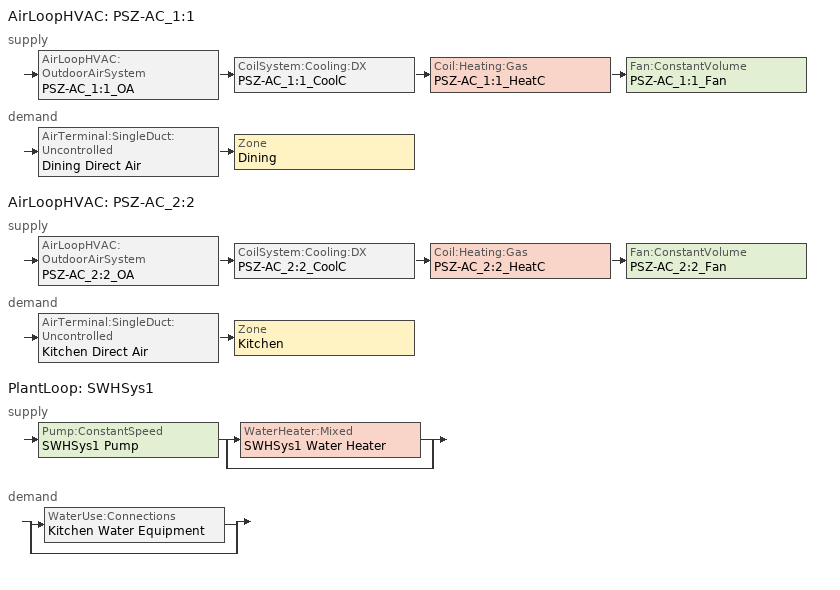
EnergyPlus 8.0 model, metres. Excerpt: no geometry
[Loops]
AirLoopHVAC 'PSZ-AC_1:1'
 supply: AirLoopHVAC:OutdoorAirSystem 'PSZ-AC_1:1_OA' > CoilSystem:Cooling:DX 'PSZ-AC_1:1_CoolC' > Coil:Heating:Gas 'PSZ-AC_1:1_HeatC' > Fan:ConstantVolume 'PSZ-AC_1:1_Fan'
 demand: AirTerminal:SingleDuct:Uncontrolled 'Dining Direct Air' > Zone 'Dining'
AirLoopHVAC 'PSZ-AC_2:2'
 supply: AirLoopHVAC:OutdoorAirSystem 'PSZ-AC_2:2_OA' > CoilSystem:Cooling:DX 'PSZ-AC_2:2_CoolC' > Coil:Heating:Gas 'PSZ-AC_2:2_HeatC' > Fan:ConstantVolume 'PSZ-AC_2:2_Fan'
 demand: AirTerminal:SingleDuct:Uncontrolled 'Kitchen Direct Air' > Zone 'Kitchen'
PlantLoop 'SWHSys1'
 supply: Pump:ConstantSpeed 'SWHSys1 Pump' > split
  | WaterHeater:Mixed 'SWHSys1 Water Heater'
  | bypass
 demand: split
  | WaterUse:Connections 'Kitchen Water Equipment'
  | bypass
[Sizing:Zone] Zone Cooling Design Supply Air Temperature Input Method=SupplyAirTemperature; Zone Cooling Design Supply Air Temperature {C}=12.8; Zone Heating Design Supply Air Temperature Input Method=SupplyAirTemperature; Zone Heating Design Supply Air Temperature {C}=40; Zone Cooling Design Supply Air Humidity Ratio {kg-H2O/kg-air}=0.007; Zone Heating Design Supply Air Humidity Ratio {kg-H2O/kg-air}=0.008; Zone Heating Sizing Factor=0; Zone Cooling Sizing Factor=0; Cooling Design Air Flow Method=DesignDayWithLimit; Cooling Design Air Flow Rate {m3/s}=0; Cooling Minimum Air Flow Fraction=0; Heating Design Air Flow Method=DesignDay; Heating Design Air Flow Rate {m3/s}=0
Name | Design Specification Outdoor Air Object | Cooling Minimum Air Flow per Zone Floor Area {m3/s-m2}ea {m3/s-m2} | Cooling Minimum Air Flow {m3/s}
Dining | SZ DSOA Dining | 0.00358118 | 0
Kitchen | SZ DSOA Kitchen |  | 1.21708
[DesignSpecification:OutdoorAir]
Name | Outdoor Air Method | outside air flow per zone area {m3/s-m2} | Outdoor Air Flow per Zone {m3/s} | Outdoor Air Flow per Zone Floor Area {m3/s-m2}
SZ DSOA Dining | FLOW/AREA | 0.00358118 | 0
SZ DSOA Kitchen | Maximum |  | 1.21708 | 0.000799956
[Sizing:System] Type of Load to Size On=Sensible; Design Outdoor Air Flow Rate {m3/s}=AUTOSIZE; Minimum System Air Flow Ratio=1; Preheat Design Temperature {C}=7; Preheat Design Humidity Ratio {kgWater/kgDryAir}=0.008; Precool Design Temperature {C}=12.8; Precool Design Humidity Ratio {kgWater/kgDryAir}=0.008; Central Cooling Design Supply Air Temperature {C}=12.8; Central Heating Design Supply Air Temperature                        !- Central Heating Design Supply Air Temperature {C}=40; Sizing Option=Coincident; 100% Outdoor Air in Cooling=No; 100% Outdoor Air in Heating=No; Zone Cooling Design Supply Air Humidity Ratio {kg-H2O/kg-air}=0.007; Central Heating Design Supply Air Humidity Ratio {kgWater/kgDryAir}=0.008; Cooling Design Air Flow Method=DesignDay; Cooling Design Air Flow Rate {m3/s}=0; Heating Design Air Flow Method=DesignDay; Heating Design Air Flow Rate {m3/s}=0; System Outdoor Air Method=ZoneSum
PSZ-AC_1:1; PSZ-AC_2:2
[Sizing:Plant]
SWHSys1: Loop Type=Heating; Design Loop Exit Temperature {C}=60; Loop Design Temperature Difference {deltaC}=5
[ZoneControl:Thermostat] Control Type Schedule=Dual Zone Control Type Sched
Name | Zone or ZoneList | Control 1
Dining Thermostat | Dining | Dining DualSPSched
Kitchen Thermostat | Kitchen | Kitchen DualSPSched
[ThermostatSetpoint:DualSetpoint]
Name | Heating Setpoint Temperature Schedule | Cooling Setpoint Temperature Schedule
Dining DualSPSched | HTGSETP_SCH_NO_OPTIMUM | CLGSETP_SCH_NO_OPTIMUM
Kitchen DualSPSched | HTGSETP_KITCHEN_SCH_NO_OPTIMUM | CLGSETP_KITCHEN_SCH_NO_OPTIMUM
[AirTerminal:SingleDuct:Uncontrolled] Availability Schedule=ALWAYS_ON; Maximum Air Flow Rate {m3/s}=AUTOSIZE
Dining Direct Air; Kitchen Direct Air
[Zone equipment]
Dining: Dining Exhaust Fan, Dining Direct Air
Kitchen: Kitchen Exhaust Fan, Kitchen Direct Air
[Fan:ConstantVolume] Availability Schedule=HVACOperationSchd; Pressure Rise {Pa}=622.5; Maximum Flow Rate {m3/s}=AUTOSIZE; Motor In Airstream Fraction=1
Name | Fan Efficiency | Motor Efficiency
PSZ-AC_1:1_Fan | 0.58175 | 0.895
PSZ-AC_2:2_Fan | 0.56225 | 0.865
[Fan:ZoneExhaust] Availability Schedule=Hours_of_operation
Name | Fan Efficiency | Pressure Rise {Pa} | Maximum Flow Rate {m3/s} | Fan Efficiency Saving of Addendum AJ (Fractional HP Fan Motors) is modelled here. | Maximum Flow Rate {m3/s} !- 6000 cfm | Balanced Exhaust Fraction Schedule
Dining Exhaust Fan | 1 | 0 | 1.33143
Kitchen Exhaust Fan |  | 124.5 |  | 0.385 | 2.54852 | Kitchen Exhaust Fan Balanced Exhaust Fraction Schedule
[Coil:Cooling:DX:TwoSpeed] Availability Schedule=ALWAYS_ON
Name | Rated High Speed Total Cooling Capacity {W} | Rated High Speed Sensible Heat Ratio | Rated High Speed COP {W/W} | Rated High Speed Air Flow Rate {m3/s} | Total Cooling Capacity Function of Temperature Curve | Total Cooling Capacity Function of Flow Fraction Curve | Energy Input Ratio Function of Temperature Curve | Energy Input Ratio Function of Flow Fraction Curve | Part Load Fraction Correlation Curve | Rated Low Speed Total Cooling Capacity {W} | Rated Low Speed Sensible Heat Ratio | Rated Low Speed COP {W/W} | Rated Low Speed Air Flow Rate {m3/s} | Low Speed Total Cooling Capacity Function of Temperature Curve | Low Speed Energy Input Ratio Function of Temperature Curve
PSZ-AC_1:1_CoolC DXCoil | 53715.18 | 0.79866 | 3.73224 | 3.24493 | PSZ-AC_1:1_CoolCStandard10Ton_CapFT | PSZ-AC_1:1_CoolCStandard10Ton_CapFF | PSZ-AC_1:1_CoolCStandard10Ton_EIRFT | PSZ-AC_1:1_CoolCStandard10Ton_EIRFFF | PSZ-AC_1:1_CoolCStandard10Ton_PLR | 26857.59 | 0.79866 | 3.73224 | 2.16329 | PSZ-AC_1:1_CoolCStandard10Ton_CapFT | PSZ-AC_1:1_CoolCStandard10Ton_EIRFT
PSZ-AC_2:2_CoolC DXCoil | 23426.49 | 0.78798 | 3.79883 | 1.37411 | PSZ-AC_2:2_CoolCStandard10Ton_CapFT | PSZ-AC_2:2_CoolCStandard10Ton_CapFF | PSZ-AC_2:2_CoolCStandard10Ton_EIRFT | PSZ-AC_2:2_CoolCStandard10Ton_EIRFFF | PSZ-AC_2:2_CoolCStandard10Ton_PLR | 11713.2 | 0.78798 | 3.79883 | 0.916073 | PSZ-AC_2:2_CoolCStandard10Ton_CapFT | PSZ-AC_2:2_CoolCStandard10Ton_EIRFT
[Coil:Heating:Gas] Availability Schedule=ALWAYS_ON; Gas Burner Efficiency=0.8; Nominal Capacity                        !- Nominal Capacity {W}=AUTOSIZE
PSZ-AC_1:1_HeatC; PSZ-AC_2:2_HeatC
[CoilSystem:Cooling:DX] Availability Schedule=ALWAYS_ON
Name | Cooling Coil
PSZ-AC_1:1_CoolC | PSZ-AC_1:1_CoolC DXCoil
PSZ-AC_2:2_CoolC | PSZ-AC_2:2_CoolC DXCoil
[Controller:OutdoorAir] Minimum Outdoor Air Flow Rate {m3/s}=AUTOSIZE; Maximum Outdoor Air Flow Rate {m3/s}=AUTOSIZE; Economizer Control Type=DifferentialDryBulb; Economizer Control Action Type=ModulateFlow; Lockout Type=NoLockout; Minimum Limit Type=FixedMinimum
Name | Minimum Outdoor Air Schedule | Maximum Fraction of Outdoor Air Schedule
PSZ-AC_1:1_OA_Controller | MinOA_MotorizedDamper_Sched | PSZ1_1_Timestep_Econ_Eff_SCH
PSZ-AC_2:2_OA_Controller | MinOA_SDKitch_Sched | PSZ2_2_Timestep_Econ_Eff_SCH
[AirLoopHVAC] Design Supply Air Flow Rate {m3/s}=AUTOSIZE
PSZ-AC_1:1; PSZ-AC_2:2
[Pump:ConstantSpeed]
SWHSys1 Pump: Rated Flow Rate {m3/s}=autosize; Rated Pump Head {Pa}=29891; Rated Power Consumption {W}=AUTOSIZE; Motor Efficiency=0.3; Fraction of Motor Inefficiencies to Fluid Stream=0; Pump Control Type=Intermittent
[WaterHeater:Mixed] Deadband Temperature Difference {deltaC}=2; Maximum Temperature Limit {C}=82.2222; Heater Control Type=Cycle; Ambient Temperature Zone=KITCHEN
Name | Tank Volume {m3} | Setpoint Temperature Schedule | Heater Maximum Capacity {W} | Heater Fuel Type | Heater Thermal Efficiency | Off Cycle Parasitic Fuel Consumption Rate {W} (SWH Enhancement) August 31, 2012 Specify pipe loss for both Off and On cycle parasitic | Off Cycle Parasitic Fuel Type | Off Cycle Parasitic Heat Fraction to Tank | On Cycle Parasitic Fuel Consumption Rate {W} (SWH Enhancement) August 3, 2012: change from blank to 10683.8 btu/h 3131.2 Watts | On Cycle Parasitic Fuel Type | Ambient Temperature Indicator | Off Cycle Loss Coefficient to Ambient Temperature {W/K} | On Cycle Loss Coefficient to Ambient Temperature {W/K} | Use Side Effectiveness | Source Side Effectiveness | Use Side Design Flow Rate {m3/s} | Source Side Design Flow Rate {m3/s} | Indirect Water Heating Recovery Time {hr} | Heater Minimum Capacity {W} | Heater Thermal Efficiency.   will use a separate parm variable $swh_booster_et | Off-Cycle Loss Coefficient To Ambient Temperature {W/K}.  will use a separate parm variable $swh_booster_ua (SWH Enhancement) Aug 17, 2012: Changed from 0 to 6 gallon (0.02271247 m3) and double the tank loss from the code value (see Aug 16, 2012 10:42 am email) | On-Cycle Loss Coefficient To Ambient Temperature {W/K}.   will use a separate parm variable $swh_booster_ua (SWH Enhancement) Aug 17, 2012: Changed from 0 to 6 gallon (0.02271247 m3) and double the tank loss from the code value (see Aug 16, 2012 10:42 am email) | Peak Use Flow Rate {m3/s} | Use Flow Rate Fraction Schedule | Cold Water Supply Temperature Schedule
SWHSys1 Water Heater | 0.757082 | SWHSys1 Water Heater Setpoint Temperature Schedule Name | 58614.21 | NATURALGAS | 0.805127 | 947.76 | NATURALGAS | 0.8 | 947.76 | NATURALGAS | zone | 9.64329 | 9.64329 | 1 | 1 | AUTOSIZE | AUTOSIZE | 1.5
SHW Booster Water Heater | 0.0227125 | Booster Water Setpoint Temp Schedule | 8000 | Electricity |  |  | Electricity | 0 |  |  | Zone |  |  |  |  |  |  |  | 0 | 1 | 1.05316 | 1.05316 | 8.391e-05 | BLDG_SWH_SCH | Booster Water Inlet Temp Schedule
[PlantLoop]
SWHSys1: Fluid Type=Water; Plant Equipment Operation Scheme=SWHSys1 Loop Operation Scheme List; Maximum Loop Temperature {C}=60; Minimum Loop Temperature {C}=10; Maximum Loop Flow Rate {m3/s}=AUTOSIZE; Minimum Loop Flow Rate {m3/s}=0; Plant Loop Volume {m3}=AUTOSIZE; Load Distribution Scheme=Optimal
[PlantEquipmentList]
SWHSys1 Equipment List: SWHSys1 Water Heater
[PlantEquipmentOperation:HeatingLoad]
SWHSys1 Operation Scheme: Load Range 1 Lower Limit {W}=0; Load Range 1 Upper Limit {W}=1000000000000000; Range 1 Equipment List=SWHSys1 Equipment List
[PlantEquipmentOperationSchemes]
SWHSys1 Loop Operation Scheme List: Control Scheme 1=SWHSys1 Operation Scheme; Control Scheme 1 Schedule=PlantOnSched
[SetpointManager:Scheduled]
SWHSys1 Loop Setpoint Manager: Control Variable=Temperature; Schedule=SWHSys1-Loop-Temp-Schedule; Setpoint Node or NodeList=SWHSys1 Supply Outlet Node
[SetpointManager:SingleZone:Reheat] Control Variable=Temperature; Minimum Supply Air Temperature {C}=12.8; Maximum Supply Air Temperature {C}=40
Name | Control Zone | Setpoint Node or NodeList
SupAirTemp MngrDining | Dining | PSZ-AC_1:1 Supply Equipment Outlet Node
SupAirTemp MngrKitchen | Kitchen | PSZ-AC_2:2 Supply Equipment Outlet Node
[SetpointManager:MixedAir] Control Variable=Temperature
Name | Setpoint Node or NodeList
PSZ-AC_1:1_CoolC SAT Manager | PSZ-AC_1:1_CoolC-PSZ-AC_1:1_HeatCNode
PSZ-AC_1:1_HeatC MixedAir Manager | PSZ-AC_1:1_HeatC-PSZ-AC_1:1_FanNode
PSZ-AC_1:1_OAMixed Air Temp Manager | PSZ-AC_1:1_OA-PSZ-AC_1:1_CoolCNode
PSZ-AC_2:2_CoolC SAT Manager | PSZ-AC_2:2_CoolC-PSZ-AC_2:2_HeatCNode
PSZ-AC_2:2_HeatC MixedAir Manager | PSZ-AC_2:2_HeatC-PSZ-AC_2:2_FanNode
PSZ-AC_2:2_OAMixed Air Temp Manager | PSZ-AC_2:2_OA-PSZ-AC_2:2_CoolCNode
[Refrigeration:Case] Availability Schedule=ALWAYS_ON; Zone=Kitchen; Rated Ambient Temperature {C}=23.88; Rated Ambient Relative Humidity {percent}=55; Latent Case Credit Curve Type=CaseTemperatureMethod; Standard Case Lighting Power per Unit Length {W/m}=33; Case Lighting Schedule=walkin_occ_lght_sch; Fraction of Lighting Energy to Case=1; Case Anti-Sweat Heater Power per Unit Length {W/m}=0; Minimum Anti-Sweat Heater Power per Unit Length {W/m}=0; Anti-Sweat Heater Control Type=None; Humidity at Zero Anti-Sweat Heater Energy {percent}=0; Case Height {m}=0; Defrost Energy Correction Curve Type=None
Name | Rated Total Cooling Capacity per Unit Length {W/m} | Rated Latent Heat Ratio | Rated Runtime Fraction | Case Length {m} | Case Operating Temperature {C} | Latent Case Credit Curve | Standard Case Fan Power per Unit Length {W/m} | Operating Case Fan Power per Unit Length {W/m} | Fraction of Anti-Sweat Heater Energy to Case | Case Defrost Power per Unit Length {W/m} | Case Defrost Type | Case Defrost Schedule | Case Defrost Drip-Down Schedule | Under Case HVAC Return Air Fraction | Refrigerated Case Restocking Schedule | Case Credit Fraction Schedule
Kitchen_Case:1_WALKINFREEZER | 688 | 0.1 | 0.4 | 2.44 | -23 | Kitchen_Case:1_WALKINFREEZERSingleShelfHorizontal_LatentEnergyMult | 21.1429 | 21.1429 | 0 | 820 | ELECTRIC | Kitchen_Case:1_WALKINFREEZER_CaseDefrost2aDaySched | Kitchen_Case:1_WALKINFREEZER_CaseDripDown2aDaySched | 0 | Kitchen_Case:1_WALKINFREEZER_WalkInStockingSched | Kitchen_Case:1_WALKINFREEZER_CaseCreditReduxSched
Kitchen_Case:2_SELFCONTAINEDDISPLAYCASE | 734 | 0.08 | 0.85 | 3.05 | 2 | Kitchen_Case:2_SELFCONTAINEDDISPLAYCASEMultiShelfVertical_LatentEnergyMult | 18.8571 | 18.8571 | 0.2 | 0 | NONE |  |  | 0.05 | Kitchen_Case:2_SELFCONTAINEDDISPLAYCASE_CaseStockingSched
[Refrigeration:CompressorRack] Heat Rejection Location=ZONE; Design Condenser Fan Power {W}=330; Condenser Type=AIRCOOLED
Name | Design Compressor Rack COP {W/W} | Compressor Rack COP Function of Temperature Curve | Condenser Fan Power Function of Temperature Curve | Refrigeration Case Name or WalkIn Name or CaseAndWalkInList
RACK1 | 1.5 | RACK1_RackCOPfTCurve | RACK1_RackCondFanCurve2 | Kitchen_Case:1_WALKINFREEZER
RACK2 | 3 | RACK2_RackCOPfTCurve |  | Kitchen_Case:2_SELFCONTAINEDDISPLAYCASE
[WaterUse:Equipment]
Kitchen Water Equipment: Peak Flow Rate {m3/s}=0.00013985; Flow Rate Fraction Schedule=BLDG_SWH_SCH; Target Temperature Schedule=Kitchen Water Equipment Temp Sched; Hot Water Supply Temperature Schedule=Kitchen Water Equipment Hot Supply Temp Sched; Zone=Kitchen; Sensible Fraction Schedule=Kitchen Water Equipment Sensible fract sched; Latent Fraction Schedule=Kitchen Water Equipment Latent fract sched
[WaterUse:Connections]
Kitchen Water Equipment: Water Use Equipment 1=Kitchen Water Equipment
[EnergyManagementSystem:Sensor]
Name | Output:Variable or Output:Meter Index Key | Output:Variable or Output:Meter
DINING_Temp | DINING Air Node | System Node Temperature
PSZ1_1_OAFlowMass | PSZ-AC_1:1_OAInlet Node | System Node Mass Flow Rate
PSZ1_1_HeatingRTF | PSZ-AC_1:1_HeatC | Heating Coil Runtime Fraction
PSZ1_1_RTF | PSZ-AC_1:1_CoolC DXCoil | Cooling Coil Runtime Fraction
PSZ1_1_SpeedRatio | PSZ-AC_1:1_CoolC | Coil System Compressor Speed Ratio
PSZ1_1_Econo_Status | PSZ-AC_1:1 | Air System Outdoor Air Economizer Status
KITCHEN_Temp | KITCHEN Air Node | System Node Temperature
PSZ2_2_OAFlowMass | PSZ-AC_2:2_OAInlet Node | System Node Mass Flow Rate
PSZ2_2_HeatingRTF | PSZ-AC_2:2_HeatC | Heating Coil Runtime Fraction
PSZ2_2_RTF | PSZ-AC_2:2_CoolC DXCoil | Cooling Coil Runtime Fraction
PSZ2_2_SpeedRatio | PSZ-AC_2:2_CoolC | Coil System Compressor Speed Ratio
PSZ2_2_Econo_Status | PSZ-AC_2:2 | Air System Outdoor Air Economizer Status
Dining_LSr | Dining | Zone Lights Electric Power
Kitchen_LSr | Kitchen | Zone Lights Electric Power
[EnergyManagementSystem:InternalVariable]
Name | Internal Data Index Key | Internal Data Type
PSZ1_1_Fan_DesignPressure | PSZ-AC_1:1_Fan | Fan Nominal Pressure Rise
PSZ1_1_DesignFlowMass | PSZ-AC_1:1_OA_CONTROLLER | Outdoor Air Controller Maximum Mass Flow Rate
PSZ1_1_OADesignMass | PSZ-AC_1:1_OA_CONTROLLER | Outdoor Air Controller Minimum Mass Flow Rate
PSZ2_2_Fan_DesignPressure | PSZ-AC_2:2_Fan | Fan Nominal Pressure Rise
PSZ2_2_DesignFlowMass | PSZ-AC_2:2_OA_CONTROLLER | Outdoor Air Controller Maximum Mass Flow Rate
PSZ2_2_OADesignMass | PSZ-AC_2:2_OA_CONTROLLER | Outdoor Air Controller Minimum Mass Flow Rate
Dining_Area | Dining | Zone Floor Area
Kitchen_Area | Kitchen | Zone Floor Area
[EnergyManagementSystem:Actuator] Actuated Component Type=Fan; Actuated Component Control Type=Fan Pressure Rise
Name | Actuated Component Unique
PSZ1_1_Fan_Pressure | PSZ-AC_1:1_Fan
PSZ2_2_Fan_Pressure | PSZ-AC_2:2_Fan
[Schedule:Compact]
Booster Water Inlet Temp Schedule: THROUGH: 12/31, FOR: AllDays, UNTIL: 24:00, 60
Booster Water Setpoint Temp Schedule: THROUGH: 12/31, FOR: AllDays, UNTIL: 24:00, 82.22
BLDG_SWH_SCH: Through: 12/31, For: Weekdays SummerDesignDay, Until: 01:00, 0.2, Until: 06:00, 0, Until: 07:00, 0.15, Until: 08:00, 0.6, Until: 09:00, 0.55, Until: 10:00, 0.45, Until: 11:00, 0.4, Until: 12:00, 0.45, Until: 13:00, 0.4, Until: 14:00, 0.35, Until: 17:00, 0.3, Until: 18:00, 0.4, Until: 19:00, 0.55, Until: 20:00, 0.6, Until: 21:00, 0.5, Until: 22:00, 0.55, Until: 23:00, 0.45, Until: 24:00, 0.25, For: Saturday WinterDesignDay, Until: 01:00, 0.2, Until: 06:00, 0, Until: 09:00, 0.15, Until: 10:00, 0.5, Until: 11:00, 0.45, Until: 13:00, 0.5, Until: 14:00, 0.45, Until: 16:00, 0.4, Until: 17:00, 0.35, Until: 18:00, 0.4, Until: 20:00, 0.55, Until: 21:00, 0.5, Until: 22:00, 0.55, Until: 23:00, 0.4, Until: 24:00, 0.3, For: Sunday Holidays AllOtherDays, Until: 01:00, 0.25, Until: 06:00, 0, Until: 10:00, 0.15, Until: 12:00, 0.5, Until: 14:00, 0.4, Until: 17:00, 0.3, Until: 18:00, 0.4, Until: 20:00, 0.5, Until: 21:00, 0.4, Until: 22:00, 0.5, Until: 23:00, 0.4, Until: 24:00, 0.2
Hours_of_operation; HVACOperationSchd: Through: 12/31, For: Weekday SummerDesignDay, Until: 01:00, 1, Until: 05:00, 0, Until: 24:00, 1, For: Saturday WinterDesignDay, Until: 01:00, 1, Until: 05:00, 0, Until: 24:00, 1, For: Sunday Holidays AllOtherDays, Until: 01:00, 1, Until: 05:00, 0, Until: 24:00, 1
PlantOnSched; ALWAYS_ON: Through: 12/31, For: AllDays, Until: 24:00, 1
HTGSETP_SCH_NO_OPTIMUM: Through: 12/31, For: Weekdays, Until: 04:00, 15.6, Until: 05:00, 21, Until: 06:00, 21, Until: 24:00, 21, For: SummerDesignDay, Until: 24:00, 15.6, For: WinterDesignDay, Until: 24:00, 21, For: Saturday, Until: 04:00, 15.6, Until: 05:00, 21, Until: 06:00, 21, Until: 24:00, 21, For: Sunday Holidays AllOtherDays, Until: 04:00, 15.6, Until: 05:00, 21, Until: 06:00, 21, Until: 24:00, 21
CLGSETP_SCH_NO_OPTIMUM: Through: 12/31, For: SummerDesignDay, Until: 05:00, 30, Until: 06:00, 26, Until: 24:00, 24, For: Weekdays, Until: 04:00, 30, Until: 05:00, 24, Until: 06:00, 24, Until: 24:00, 24, For: Saturday, Until: 04:00, 30, Until: 05:00, 24, Until: 06:00, 24, Until: 24:00, 24, For: WinterDesignDay, Until: 24:00, 30, For: Sunday Holidays AllOtherDays, Until: 04:00, 30, Until: 05:00, 24, Until: 06:00, 24, Until: 24:00, 24
HTGSETP_KITCHEN_SCH_NO_OPTIMUM: Through: 12/31, For: Weekdays, Until: 01:00, 19, Until: 04:00, 15.6, Until: 05:00, 19, Until: 06:00, 19, Until: 24:00, 19, For: SummerDesignDay, Until: 24:00, 15.6, For: WinterDesignDay, Until: 24:00, 19, For: Saturday, Until: 01:00, 19, Until: 04:00, 15.6, Until: 05:00, 19, Until: 06:00, 19, Until: 24:00, 19, For: Sunday Holidays AllOtherDays, Until: 01:00, 19, Until: 04:00, 15.6, Until: 05:00, 19, Until: 06:00, 19, Until: 24:00, 19
CLGSETP_KITCHEN_SCH_NO_OPTIMUM: Through: 12/31, For: SummerDesignDay, Until: 01:00, 26, Until: 05:00, 30, Until: 06:00, 28, Until: 24:00, 26, For: Weekdays, Until: 01:00, 26, Until: 04:00, 30, Until: 05:00, 26, Until: 06:00, 26, Until: 24:00, 26, For: Saturday, Until: 01:00, 26, Until: 04:00, 30, Until: 05:00, 26, Until: 06:00, 26, Until: 24:00, 26, For: WinterDesignDay, Until: 24:00, 30, For: Sunday Holidays AllOtherDays, Until: 01:00, 26, Until: 04:00, 30, Until: 05:00, 26, Until: 06:00, 26, Until: 24:00, 26
MinOA_MotorizedDamper_Sched: Through: 12/31, For: Weekdays SummerDesignDay, Until: 01:00, 1, Until: 06:00, 0, Until: 24:00, 1, For: Saturday, Until: 01:00, 1, Until: 06:00, 0, Until: 24:00, 1, For: WinterDesignDay, Until: 24:00, 1, For: Sunday Holidays AllOtherDays, Until: 01:00, 1, Until: 06:00, 0, Until: 24:00, 1
MinOA_SDKitch_Sched: Through: 12/31, For: Weekdays SummerDesignDay, Until: 06:00, 0, Until: 24:00, 1, For: Saturday, Until: 06:00, 0, Until: 24:00, 1, For: WinterDesignDay, Until: 24:00, 1, For: Sunday Holidays AllOtherDays, Until:06:00, 0, Until: 24:00, 1
Dual Zone Control Type Sched: Through: 12/31, For: AllDays, Until: 24:00, 4
Kitchen Water Equipment Latent fract sched: Through: 12/31, For: AllDays, Until: 24:00, 0.05
Kitchen Water Equipment Sensible fract sched: Through: 12/31, For: AllDays, Until: 24:00, 0.2
Kitchen Water Equipment Temp Sched; SWHSys1-Loop-Temp-Schedule; SWHSys1 Water Heater Setpoint Temperature Schedule Name: Through: 12/31, For: AllDays, Until: 24:00, 60
Kitchen Water Equipment Hot Supply Temp Sched: Through: 12/31, For: AllDays, Until: 24:00, 55
Kitchen_Case:1_WALKINFREEZER_CaseDefrost2aDaySched: Through: 12/31, For:AllDays, Interpolate:Yes, Until: 11:00, 0, Until: 11:20, 1, Until: 23:00, 0, Until: 23:20, 1, Until: 24:00, 0
Kitchen_Case:1_WALKINFREEZER_CaseDripDown2aDaySched: Through: 12/31, For:AllDays, Interpolate:Yes, Until: 11:00, 0, Until: 11:30, 1, Until: 23:00, 0, Until: 23:30, 1, Until: 24:00, 0
Kitchen_Case:1_WALKINFREEZER_WalkInStockingSched: Through: 12/31, For: Tuesday Friday, Until: 4:00, 0, Until: 5:00, 725, Until: 6:00, 417, Until: 7:00, 290, Until: 24:00, 0, For: AllOtherDays, Until: 4:00, 0, Until: 5:00, 125, Until: 6:00, 117, Until: 7:00, 90, Until: 19:00, 0, Until: 20:00, 125, Until: 21:00, 117, Until: 22:00, 90, Until: 24:00, 0
Kitchen_Case:1_WALKINFREEZER_CaseCreditReduxSched: Through: 12/31, For:AllDays, Interpolate:No, Until: 7:00, 0.2, Until: 21:00, 0.4, Until: 24:00, 0.2
Kitchen_Case:2_SELFCONTAINEDDISPLAYCASE_CaseStockingSched: Through: 12/31, For:AllDays, Until: 6:00, 0, Until: 7:00, 50, Until: 9:00, 70, Until: 10:00, 80, Until: 11:00, 70, Until: 13:00, 50, Until: 14:00, 80, Until: 15:00, 90, Until: 16:00, 80, Until: 24:00, 0
walkin_occ_lght_SCH: Through: 12/31, For: Weekday, Until: 5:00, 0.15, Until: 6:00, 0.104, Until: 8:00, 0.208, Until: 10:00, 0.312, Until: 22:00, 0.468, Until: 23:00, 0.26, Until: 24:00, 0.156, For: Saturday, Until: 1:00, 0.2, Until: 6:00, 0.15, Until: 8:00, 0.156, Until: 10:00, 0.312, Until: 17:00, 0.416, Until: 22:00, 0.468, Until: 23:00, 0.26, Until: 24:00, 0.156, For: SummerDesignDay, Until: 24:00, 1, For: WinterDesignDay, Until: 24:00, 0, For: Sunday Holidays AllOtherDays, Until: 1:00, 0.2, Until: 6:00, 0.15, Until: 8:00, 0.156, Until: 10:00, 0.26, Until: 16:00, 0.364, Until: 22:00, 0.312, Until: 23:00, 0.26, Until: 24:00, 0.156
Kitchen Exhaust Fan Balanced Exhaust Fraction Schedule: Through: 12/31, For: Weekday SummerDesignDay, Until: 01:00, 0.522434, Until: 05:00, 0, Until: 24:00, 0.522434, For: Saturday WinterDesignDay, Until: 01:00, 0.522434, Until: 05:00, 0, Until: 24:00, 0.522434, For: Sunday Holidays AllOtherDays, Until: 01:00, 0.522434, Until: 05:00, 0, Until: 24:00, 0.522434
[Curve:Quadratic]
Name | Coefficient1 Constant | Coefficient2 x | Coefficient3 x**2 | Minimum Value of x | Maximum Value of x
RACK1_RackCOPfTCurve | 1.7603 | -0.0377 | 0.0004 | 10 | 35
RACK1_RackCondFanCurve2 | 0 | 0.0286 | 0 | 0 | 35
RACK2_RackCOPfTCurve | 1 | 0 | 0 | 0 | 50
PSZ-AC_1:1_CoolCStandard10Ton_CapFF; PSZ-AC_2:2_CoolCStandard10Ton_CapFF | 0.77136 | 0.34053 | -0.11088 | 0.75918 | 1.13877
PSZ-AC_1:1_CoolCStandard10Ton_EIRFFF; PSZ-AC_2:2_CoolCStandard10Ton_EIRFFF | 1.2055 | -0.32953 | 0.12308 | 0.75918 | 1.13877
PSZ-AC_1:1_CoolCStandard10Ton_PLR; PSZ-AC_2:2_CoolCStandard10Ton_PLR | 0.771 | 0.229 | 0 | 0 | 1
[Curve:Cubic] Minimum Value of x=-35; Maximum Value of x=20
Name | Coefficient1 Constant | Coefficient2 x | Coefficient3 x**2 | Coefficient4 x**3
Kitchen_Case:1_WALKINFREEZERSingleShelfHorizontal_LatentEnergyMult | 0.0236 | 0.0006 | 0 | 0
Kitchen_Case:2_SELFCONTAINEDDISPLAYCASEMultiShelfVertical_LatentEnergyMult | 0.0265263 | 0.00107803 | 6.02558e-05 | 1.23732e-06
[Curve:Biquadratic] Minimum Value of x=17; Maximum Value of x=22; Minimum Value of y=29; Maximum Value of y=46
Name | Coefficient1 Constant | Coefficient2 x | Coefficient3 x**2 | Coefficient4 y | Coefficient5 y**2 | Coefficient6 x*y
PSZ-AC_1:1_CoolCStandard10Ton_CapFT; PSZ-AC_2:2_CoolCStandard10Ton_CapFT | 0.42415 | 0.04426 | -0.00042 | 0.00333 | -0.00008 | -0.00021
PSZ-AC_1:1_CoolCStandard10Ton_EIRFT; PSZ-AC_2:2_CoolCStandard10Ton_EIRFT | 1.23649 | -0.02431 | 0.00057 | -0.01434 | 0.00063 | -0.00038
[Schedule:Constant]
PSZ1_1_Timestep_Econ_Eff_SCH; PSZ2_2_Timestep_Econ_Eff_SCH: Fraction, 0.7
